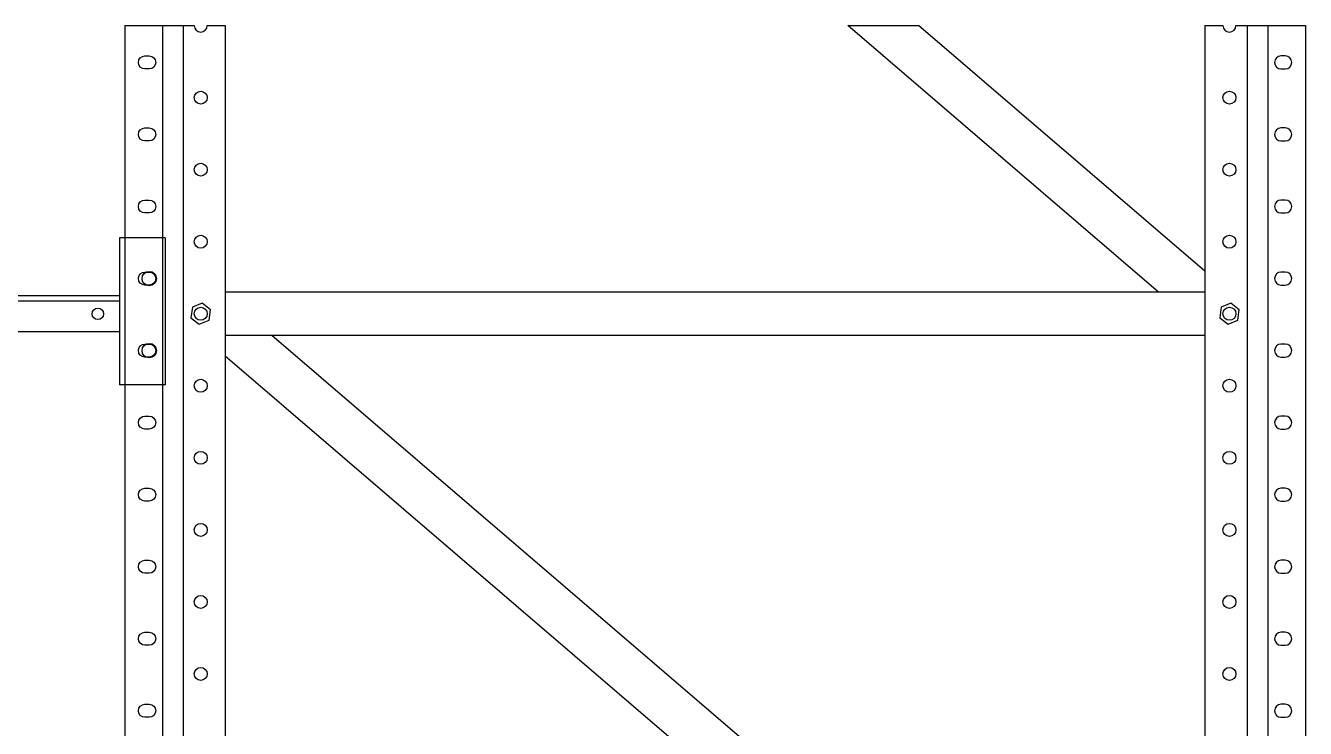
# Model space of a CAD drawing. Header units: millimetres. Extents: x 2529 to 4152, y 1088 to 2073.
# Drawn here: x 3211 to 4100, y 1585 to 2073 of the extents above; entities that cross this region are included whole.
import ezdxf

# ---------------------------------------------------------------- set-up
doc = ezdxf.new("R2010")
doc.units = ezdxf.units.MM
doc.linetypes.add('LIN0', pattern=[0])
doc.layers.add('MONTANTE', color=170, linetype='LIN0', lineweight=25)

# ---------------------------------------------------------------- blocks, each defined once
blk = doc.blocks.new('DI_UNIAO')
at = {"color": 7, "linetype": 'Continuous', "lineweight": 25}
for p, q in [((656.66, 52.68), (656.66, -49.32)), ((688.46, 52.68), (656.66, 52.68)), ((660.46, 52.68), (660.46, -49.32)), ((688.46, 52.68), (688.46, -49.32)), ((0, -12.5), (0, 12.5)), ((656.66, 12.5), (0, 12.5)), ((656.66, 8.7), (0, 8.7)), ((656.66, -12.5), (0, -12.5)), ((688.46, -49.32), (656.66, -49.32))]:
    blk.add_line(p, q, dxfattribs=at)
for centre, radius in [((677.33, 24.45), 5), ((15, 0), 4), ((641.66, 0), 4), ((677.33, -25.55), 5)]:
    blk.add_circle(centre, radius, dxfattribs=at)

msp = doc.modelspace()

# ---------------------------------------------------------------- linework, layer by layer
at = {"layer": 'MONTANTE'}
for p, q in [((3279.57, 2072.67), (3279.57, 1272.67)), ((3279.57, 2072.67), (3327.82, 2072.67)), ((3305.76, 2072.67), (3305.76, 1272.67)), ((3320.07, 2072.67), (3320.07, 1172.67)), ((3336.82, 2072.67), (3349.32, 2072.67)), ((3349.32, 2072.67), (3349.32, 1172.67)), ((3997.52, 1887.67), (3781.66, 2072.67)), ((3781.66, 2072.67), (3830.83, 2072.67)), ((4029.82, 1902.13), (3830.83, 2072.67)), ((4029.82, 2072.67), (4029.82, 1172.67)), ((4029.82, 2072.67), (4042.31, 2072.67)), ((4051.31, 2072.67), (4099.57, 2072.67)), ((4059.06, 2072.67), (4059.06, 1172.67)), ((4073.37, 2072.67), (4073.37, 1272.67)), ((4099.57, 2072.67), (4099.57, 1272.67)), ((4029.82, 1887.67), (3349.32, 1887.67)), ((4029.82, 1857.67), (3349.32, 1857.67)), ((4029.82, 1302.13), (3381.61, 1857.67)), ((3997.52, 1287.67), (3349.32, 1843.21))]:
    msp.add_line(p, q, dxfattribs=at)
for points in [[(3296.54, 2042.62), (3293.54, 2042.62, -1), (3293.54, 2051.62), (3296.54, 2051.62, -1)], [(4082.6, 2042.62), (4085.6, 2042.62, 1), (4085.6, 2051.62), (4082.6, 2051.62, 1)], [(3296.54, 1992.62), (3293.54, 1992.62, -1), (3293.54, 2001.62), (3296.54, 2001.62, -1)], [(4082.6, 1992.62), (4085.6, 1992.62, 1), (4085.6, 2001.62), (4082.6, 2001.62, 1)], [(3296.54, 1942.62), (3293.54, 1942.62, -1), (3293.54, 1951.62), (3296.54, 1951.62, -1)], [(4082.6, 1942.62), (4085.6, 1942.62, 1), (4085.6, 1951.62), (4082.6, 1951.62, 1)], [(3296.54, 1892.62), (3293.54, 1892.62, -1), (3293.54, 1901.62), (3296.54, 1901.62, -1)], [(4082.6, 1892.62), (4085.6, 1892.62, 1), (4085.6, 1901.62), (4082.6, 1901.62, 1)], [(3296.54, 1842.62), (3293.54, 1842.62, -1), (3293.54, 1851.62), (3296.54, 1851.62, -1)], [(4082.6, 1842.62), (4085.6, 1842.62, 1), (4085.6, 1851.62), (4082.6, 1851.62, 1)], [(3296.54, 1792.62), (3293.54, 1792.62, -1), (3293.54, 1801.62), (3296.54, 1801.62, -1)], [(4082.6, 1792.62), (4085.6, 1792.62, 1), (4085.6, 1801.62), (4082.6, 1801.62, 1)], [(3296.54, 1742.62), (3293.54, 1742.62, -1), (3293.54, 1751.62), (3296.54, 1751.62, -1)], [(4082.6, 1742.62), (4085.6, 1742.62, 1), (4085.6, 1751.62), (4082.6, 1751.62, 1)], [(3296.54, 1692.62), (3293.54, 1692.62, -1), (3293.54, 1701.62), (3296.54, 1701.62, -1)], [(4082.6, 1692.62), (4085.6, 1692.62, 1), (4085.6, 1701.62), (4082.6, 1701.62, 1)], [(3296.54, 1642.62), (3293.54, 1642.62, -1), (3293.54, 1651.62), (3296.54, 1651.62, -1)], [(4082.6, 1642.62), (4085.6, 1642.62, 1), (4085.6, 1651.62), (4082.6, 1651.62, 1)], [(3296.54, 1592.62), (3293.54, 1592.62, -1), (3293.54, 1601.62), (3296.54, 1601.62, -1)], [(4082.6, 1592.62), (4085.6, 1592.62, 1), (4085.6, 1601.62), (4082.6, 1601.62, 1)]]:
    msp.add_lwpolyline(points, format="xyb", close=True, dxfattribs=at)
for points in [[(3333.29, 1879.94), (3326.51, 1877.14), (3325.54, 1869.88), (3331.35, 1865.4), (3338.13, 1868.19), (3339.1, 1875.46), (3333.29, 1879.94)], [(4047.79, 1879.94), (4041.01, 1877.14), (4040.03, 1869.88), (4045.84, 1865.4), (4052.62, 1868.19), (4053.59, 1875.46), (4047.79, 1879.94)]]:
    msp.add_lwpolyline(points, dxfattribs=at)
for centre in [(3332.32, 2022.67), (4046.81, 2022.67), (3332.32, 1972.67), (4046.81, 1972.67), (3332.32, 1922.67), (4046.81, 1922.67), (3332.32, 1872.67), (4046.81, 1872.67), (3332.32, 1822.67), (4046.81, 1822.67), (3332.32, 1772.67), (4046.81, 1772.67), (3332.32, 1722.67), (4046.81, 1722.67), (3332.32, 1672.67), (4046.81, 1672.67), (3332.32, 1622.67), (4046.81, 1622.67)]:
    msp.add_circle(centre, 4.5, dxfattribs=at)
for centre in [(3332.32, 2072.67), (4046.81, 2072.67)]:
    msp.add_arc(centre, 4.5, 180, 0, dxfattribs=at)

# ---------------------------------------------------------------- block references
msp.add_blockref('DI_UNIAO', (2619.21, 1872.67))

doc.saveas('drawing.dxf')
